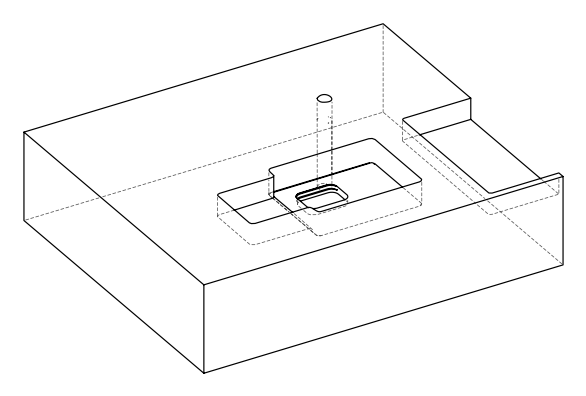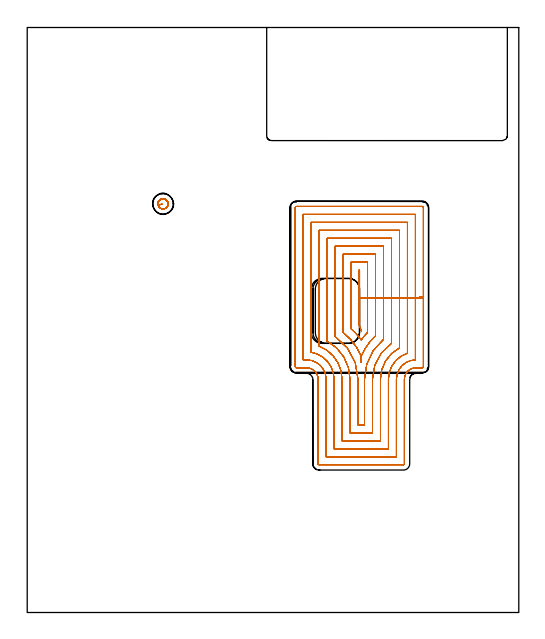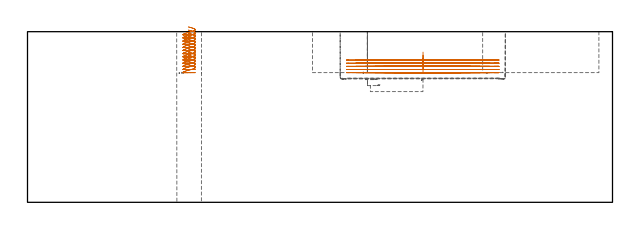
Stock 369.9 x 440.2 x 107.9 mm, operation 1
(PLAN: 8 operations, 7 tool changes, 255.8 min)
(1 MILL_OPEN_POCKET | POCKET_OPEN | NXT0201_009 | Follow Part, ap 2, ae 75% | 224.15 min | 891318 mm3)
(2 MILL_RECTANGULAR_POCKET | POCKET_RECTANGULAR_STRAIGHT | UGT0201_084 | Follow Part, ap 1.5, ae 75% | 26.18 min | 53907 mm3)
(3 MILL_RECTANGULAR_POCKET_1 | POCKET_RECTANGULAR_STRAIGHT_1 | UGT0201_010 | Follow Part, ap 4, ae 75% | 1.23 min | 12840 mm3)
(4 MILL_SLOT | SLOT_PARTIAL_RECTANGULAR | NXT0201_008 | Follow Part, ap 1.5, ae 75% | 3.15 min | 163 mm3)
(5 SPOT_DRILL | STEP1HOLE | NXT0321_9005460120000 | 0.03 min | 0 mm3)
(6 DRILL_BLIND_HOLE_INTO_CENTER | STEP1HOLE | UGT0301_185 | 0.05 min | 0 mm3)
(7 GUN_DRILL_THROUGH_HOLE | STEP1HOLE | UGT0307_002 | 0.52 min | 2274 mm3)
(8 SPADE_DRILL_TO_ENLARGE_THROUGH_HOLE | STEP1HOLE | UGT0306_006 | 0.46 min | 13150 mm3)
(TOOL NXT0201_009 | ENDMILL 8mm [2P460-0800-NA 1630] | D8 FL26 Z6)
(TOOL UGT0201_084 | End mill 6 mm | D6 R1 FL30 Z4)
(TOOL UGT0201_010 | End Mill 16 mm | D16 FL22 Z2)
(TOOL NXT0201_008 | ENDMILL 6mm [2P460-0600-NA 1630] | D6 FL26 Z6)
(TOOL NXT0321_9005460120000 | NC Spot Drill, 142deg, 12mm, Carbide, Uncoated | D12 PA142 FL30 Z2)
(TOOL UGT0301_185 | Twist Drill 6.3 mm | D6.3 PA118 FL61 Z2)
(TOOL UGT0307_002 | Gun Drill 6 mm | D6 PA130 FL24 Z1)
(TOOL UGT0306_006 | Spade Drill 15.5mm | D15.5 PA132 FL10 Z2)
(OP 1 MILL_OPEN_POCKET, part 2 of 2)
G0 X250.1 Y218.04 Z94.962
G1 Y236.672 Z89.969
Y257.6 F500.
X249.7
Y216.135
G2 X250.1 Y215.743 R56.6
G1 X251.451 Y211.84
X250.1 Y215.743
Y236.672
X256.1
Y263.6
X243.7
Y213.511
G2 X251.35 Y205.085 R50.6
X256.1 Y210.752 R50.6
G1 Y236.672
X262.1
Y269.6
X237.7
Y210.691
G2 X251.35 Y192.937 R44.6
G1 Y188.276
Y192.937
G2 X262.1 Y208.227 R44.6
G1 Y236.672
X268.1
Y275.6
X231.7
Y207.625
G2 X248.9 Y175.5 R38.6
G1 Y141.2
X253.8
Y175.5
G2 X268.1 Y205.491 R38.6
G1 Y236.672
X274.1
Y281.6
X225.7
Y204.233
G2 X242.9 Y175.5 R32.6
G1 Y135.2
X259.8
Y175.5
G2 X274.1 Y202.479 R32.6
G1 Y236.672
X280.1
Y287.6
X219.7
Y200.384
G2 X236.9 Y175.5 R26.6
G1 Y129.2
X265.8
Y175.5
G2 X280.1 Y199.085 R26.6
G1 Y236.672
X286.1
Y293.6
X213.7
Y195.817
G2 X230.9 Y175.5 R20.6
G1 Y123.2
X271.8
Y175.5
G2 X286.1 Y195.113 R20.6
G1 Y236.672
X292.1
Y299.6
X207.7
Y190.1
X210.3
G2 X224.9 Y175.5 R14.6
G1 Y117.2
X277.8
Y175.5
G2 X292.1 Y190.097 R14.6
G1 Y236.672
X298.1
Y304.6
G3 X297.1 Y305.6 R1.
G1 X202.7
G3 X201.7 Y304.6 R1.
G1 Y185.1
G3 X202.7 Y184.1 R1.
G1 X210.3
G2 X218.9 Y175.5 R8.6
G1 Y111.8
G3 X219.5 Y111.2 R0.6
G1 X283.2
G3 X283.8 Y111.8 R0.6
G1 Y175.5
G2 X292.4 Y184.1 R8.6
G1 X297.1
G3 X298.1 Y185.1 R1.
G1 Y236.672
Y237.672
X295.1 F250.
G0 X250.1 Y218.04 Z92.969
G1 Y236.672 Z87.977
Y257.6 F500.
X249.7
Y216.135
G2 X250.1 Y215.743 R56.6
G1 X251.451 Y211.84
X250.1 Y215.743
Y236.672
X256.1
Y263.6
X243.7
Y213.511
G2 X251.35 Y205.085 R50.6
X256.1 Y210.752 R50.6
G1 Y236.672
X262.1
Y269.6
X237.7
Y210.691
G2 X251.35 Y192.937 R44.6
G1 Y188.276
Y192.937
G2 X262.1 Y208.227 R44.6
G1 Y236.672
X268.1
Y275.6
X231.7
Y207.625
G2 X248.9 Y175.5 R38.6
G1 Y141.2
X253.8
Y175.5
G2 X268.1 Y205.491 R38.6
G1 Y236.672
X274.1
Y281.6
X225.7
Y204.233
G2 X242.9 Y175.5 R32.6
G1 Y135.2
X259.8
Y175.5
G2 X274.1 Y202.479 R32.6
G1 Y236.672
X280.1
Y287.6
X219.7
Y200.384
G2 X236.9 Y175.5 R26.6
G1 Y129.2
X265.8
Y175.5
G2 X280.1 Y199.085 R26.6
G1 Y236.672
X286.1
Y293.6
X213.7
Y195.817
G2 X230.9 Y175.5 R20.6
G1 Y123.2
X271.8
Y175.5
G2 X286.1 Y195.113 R20.6
G1 Y236.672
X292.1
Y299.6
X207.7
Y190.1
X210.3
G2 X224.9 Y175.5 R14.6
G1 Y117.2
X277.8
Y175.5
G2 X292.1 Y190.097 R14.6
G1 Y236.672
X298.1
Y304.6
G3 X297.1 Y305.6 R1.
G1 X202.7
G3 X201.7 Y304.6 R1.
G1 Y185.1
G3 X202.7 Y184.1 R1.
G1 X210.3
G2 X218.9 Y175.5 R8.6
G1 Y111.8
G3 X219.5 Y111.2 R0.6
G1 X283.2
G3 X283.8 Y111.8 R0.6
G1 Y175.5
G2 X292.4 Y184.1 R8.6
G1 X297.1
G3 X298.1 Y185.1 R1.
G1 Y236.672
Y237.672
X295.1 F250.
G0 X250.1 Y218.04 Z90.977
G1 Y236.672 Z85.985
Y257.6 F500.
X249.7
Y216.135
G2 X250.1 Y215.743 R56.6
G1 X251.451 Y211.84
X250.1 Y215.743
Y236.672
X256.1
Y263.6
X243.7
Y213.511
G2 X251.35 Y205.085 R50.6
X256.1 Y210.752 R50.6
G1 Y236.672
X262.1
Y269.6
X237.7
Y210.691
G2 X251.35 Y192.937 R44.6
G1 Y188.276
Y192.937
G2 X262.1 Y208.227 R44.6
G1 Y236.672
X268.1
Y275.6
X231.7
Y207.625
G2 X248.9 Y175.5 R38.6
G1 Y141.2
X253.8
Y175.5
G2 X268.1 Y205.491 R38.6
G1 Y236.672
X274.1
Y281.6
X225.7
Y204.233
G2 X242.9 Y175.5 R32.6
G1 Y135.2
X259.8
Y175.5
G2 X274.1 Y202.479 R32.6
G1 Y236.672
X280.1
Y287.6
X219.7
Y200.384
G2 X236.9 Y175.5 R26.6
G1 Y129.2
X265.8
Y175.5
G2 X280.1 Y199.085 R26.6
G1 Y236.672
X286.1
Y293.6
X213.7
Y195.817
G2 X230.9 Y175.5 R20.6
G1 Y123.2
X271.8
Y175.5
G2 X286.1 Y195.113 R20.6
G1 Y236.672
X292.1
Y299.6
X207.7
Y190.1
X210.3
G2 X224.9 Y175.5 R14.6
G1 Y117.2
X277.8
Y175.5
G2 X292.1 Y190.097 R14.6
G1 Y236.672
X298.1
Y304.6
G3 X297.1 Y305.6 R1.
G1 X202.7
G3 X201.7 Y304.6 R1.
G1 Y185.1
G3 X202.7 Y184.1 R1.
G1 X210.3
G2 X218.9 Y175.5 R8.6
G1 Y111.8
G3 X219.5 Y111.2 R0.6
G1 X283.2
G3 X283.8 Y111.8 R0.6
G1 Y175.5
G2 X292.4 Y184.1 R8.6
G1 X297.1
G3 X298.1 Y185.1 R1.
G1 Y236.672
Y237.672
X295.1 F250.
G0 X250.1 Y218.04 Z88.985
G1 Y236.672 Z83.992
Y257.6 F500.
X249.7
Y216.135
G2 X250.1 Y215.743 R56.6
G1 X251.451 Y211.84
X250.1 Y215.743
Y236.672
X256.1
Y263.6
X243.7
Y213.511
G2 X251.35 Y205.085 R50.6
X256.1 Y210.752 R50.6
G1 Y236.672
X262.1
Y269.6
X237.7
Y210.691
G2 X251.35 Y192.937 R44.6
G1 Y188.276
Y192.937
G2 X262.1 Y208.227 R44.6
G1 Y236.672
X268.1
Y275.6
X231.7
Y207.625
G2 X248.9 Y175.5 R38.6
G1 Y141.2
X253.8
Y175.5
G2 X268.1 Y205.491 R38.6
G1 Y236.672
X274.1
Y281.6
X225.7
Y204.233
G2 X242.9 Y175.5 R32.6
G1 Y135.2
X259.8
Y175.5
G2 X274.1 Y202.479 R32.6
G1 Y236.672
X280.1
Y287.6
X219.7
Y200.384
G2 X236.9 Y175.5 R26.6
G1 Y129.2
X265.8
Y175.5
G2 X280.1 Y199.085 R26.6
G1 Y236.672
X286.1
Y293.6
X213.7
Y195.817
G2 X230.9 Y175.5 R20.6
G1 Y123.2
X271.8
Y175.5
G2 X286.1 Y195.113 R20.6
G1 Y236.672
X292.1
Y299.6
X207.7
Y190.1
X210.3
G2 X224.9 Y175.5 R14.6
G1 Y117.2
X277.8
Y175.5
G2 X292.1 Y190.097 R14.6
G1 Y236.672
X298.1
Y304.6
G3 X297.1 Y305.6 R1.
G1 X202.7
G3 X201.7 Y304.6 R1.
G1 Y185.1
G3 X202.7 Y184.1 R1.
G1 X210.3
G2 X218.9 Y175.5 R8.6
G1 Y111.8
G3 X219.5 Y111.2 R0.6
G1 X283.2
G3 X283.8 Y111.8 R0.6
G1 Y175.5
G2 X292.4 Y184.1 R8.6
G1 X297.1
G3 X298.1 Y185.1 R1.
G1 Y236.672
Y237.672
X295.1 F250.
G0 X250.1 Y218.04 Z86.992
G1 Y236.672 Z82.
Y257.6 F500.
X249.7
Y216.135
G2 X250.1 Y215.743 R56.6
G1 X251.451 Y211.84
X250.1 Y215.743
Y236.672
X256.1
Y263.6
X243.7
Y213.511
G2 X251.35 Y205.085 R50.6
X256.1 Y210.752 R50.6
G1 Y236.672
X262.1
Y269.6
X237.7
Y210.691
G2 X251.35 Y192.937 R44.6
G1 Y188.276
Y192.937
G2 X262.1 Y208.227 R44.6
G1 Y236.672
X268.1
Y275.6
X231.7
Y207.625
G2 X248.9 Y175.5 R38.6
G1 Y141.2
X253.8
Y175.5
G2 X268.1 Y205.491 R38.6
G1 Y236.672
X274.1
Y281.6
X225.7
Y204.233
G2 X242.9 Y175.5 R32.6
G1 Y135.2
X259.8
Y175.5
G2 X274.1 Y202.479 R32.6
G1 Y236.672
X280.1
Y287.6
X219.7
Y200.384
G2 X236.9 Y175.5 R26.6
G1 Y129.2
X265.8
Y175.5
G2 X280.1 Y199.085 R26.6
G1 Y236.672
X286.1
Y293.6
X213.7
Y195.817
G2 X230.9 Y175.5 R20.6
G1 Y123.2
X271.8
Y175.5
G2 X286.1 Y195.113 R20.6
G1 Y236.672
X292.1
Y299.6
X207.7
Y190.1
X210.3
G2 X224.9 Y175.5 R14.6
G1 Y117.2
X277.8
Y175.5
G2 X292.1 Y190.097 R14.6
G1 Y236.672
X298.1
Y304.6
G3 X297.1 Y305.6 R1.
G1 X202.7
G3 X201.7 Y304.6 R1.
G1 Y185.1
G3 X202.7 Y184.1 R1.
G1 X210.3
G2 X218.9 Y175.5 R8.6
G1 Y111.8
G3 X219.5 Y111.2 R0.6
G1 X283.2
G3 X283.8 Y111.8 R0.6
G1 Y175.5
G2 X292.4 Y184.1 R8.6
G1 X297.1
G3 X298.1 Y185.1 R1.
G1 Y236.672
Y237.672
X295.1 F250.
G0 Z117.9
X101.724 Y303.683
Z110.9
G1 X102.004 Y303.65 Z110.824
X102.396 Z110.719
X102.907 Y303.71 Z110.581
X103.405 Y303.838 Z110.443
X103.882 Y304.031 Z110.306
X104.329 Y304.286 Z110.168
X104.738 Y304.598 Z110.03
X105.102 Y304.962 Z109.892
X105.414 Y305.371 Z109.754
X105.669 Y305.818 Z109.616
X105.862 Y306.295 Z109.479
X105.99 Y306.793 Z109.341
X106.05 Y307.304 Z109.203
Y307.5 Z109.15
Y307.696 Z109.098
X105.99 Y308.207 Z108.96
X105.862 Y308.705 Z108.822
X105.669 Y309.182 Z108.684
X105.414 Y309.629 Z108.546
X105.102 Y310.038 Z108.409
X104.738 Y310.402 Z108.271
X104.329 Y310.714 Z108.133
X103.882 Y310.969 Z107.995
X103.405 Y311.162 Z107.857
X102.907 Y311.29 Z107.719
X102.396 Y311.35 Z107.582
X102.004 Z107.476
X101.493 Y311.29 Z107.339
X100.995 Y311.162 Z107.201
X100.518 Y310.969 Z107.063
X100.071 Y310.714 Z106.925
X99.662 Y310.402 Z106.787
X99.298 Y310.038 Z106.649
X98.986 Y309.629 Z106.512
X98.731 Y309.182 Z106.374
X98.538 Y308.705 Z106.236
X98.41 Y308.207 Z106.098
X98.35 Y307.696 Z105.96
Y307.5 Z105.908
G3 X102.2 Y303.65 R3.85 F500.
X98.35 Y307.5 R-3.85
X98.479 Y306.511 R3.85
G1 X101.379 Y307.282 F250.
G0 X101.724 Y303.683 Z108.908
G1 X102.004 Y303.65 Z108.832
X102.396 Z108.727
X102.907 Y303.71 Z108.589
X103.405 Y303.838 Z108.451
X103.882 Y304.031 Z108.313
X104.329 Y304.286 Z108.175
X104.738 Y304.598 Z108.038
X105.102 Y304.962 Z107.9
X105.414 Y305.371 Z107.762
X105.669 Y305.818 Z107.624
X105.862 Y306.295 Z107.486
X105.99 Y306.793 Z107.348
X106.05 Y307.304 Z107.211
Y307.5 Z107.158
Y307.696 Z107.105
X105.99 Y308.207 Z106.968
X105.862 Y308.705 Z106.83
X105.669 Y309.182 Z106.692
X105.414 Y309.629 Z106.554
X105.102 Y310.038 Z106.416
X104.738 Y310.402 Z106.278
X104.329 Y310.714 Z106.141
X103.882 Y310.969 Z106.003
X103.405 Y311.162 Z105.865
X102.907 Y311.29 Z105.727
X102.396 Y311.35 Z105.589
X102.004 Z105.484
X101.493 Y311.29 Z105.346
X100.995 Y311.162 Z105.208
X100.518 Y310.969 Z105.071
X100.071 Y310.714 Z104.933
X99.662 Y310.402 Z104.795
X99.298 Y310.038 Z104.657
X98.986 Y309.629 Z104.519
X98.731 Y309.182 Z104.381
X98.538 Y308.705 Z104.244
X98.41 Y308.207 Z104.106
X98.35 Y307.696 Z103.968
Y307.5 Z103.915
G3 X102.2 Y303.65 R3.85 F500.
X98.35 Y307.5 R-3.85
X98.479 Y306.511 R3.85
G1 X101.379 Y307.282 F250.
G0 X101.724 Y303.683 Z106.915
G1 X102.004 Y303.65 Z106.84
X102.396 Z106.735
X102.907 Y303.71 Z106.597
X103.405 Y303.838 Z106.459
X103.882 Y304.031 Z106.321
X104.329 Y304.286 Z106.183
X104.738 Y304.598 Z106.045
X105.102 Y304.962 Z105.908
X105.414 Y305.371 Z105.77
X105.669 Y305.818 Z105.632
X105.862 Y306.295 Z105.494
X105.99 Y306.793 Z105.356
X106.05 Y307.304 Z105.218
Y307.5 Z105.166
Y307.696 Z105.113
X105.99 Y308.207 Z104.975
X105.862 Y308.705 Z104.837
X105.669 Y309.182 Z104.7
X105.414 Y309.629 Z104.562
X105.102 Y310.038 Z104.424
X104.738 Y310.402 Z104.286
X104.329 Y310.714 Z104.148
X103.882 Y310.969 Z104.01
X103.405 Y311.162 Z103.873
X102.907 Y311.29 Z103.735
X102.396 Y311.35 Z103.597
X102.004 Z103.492
X101.493 Y311.29 Z103.354
X100.995 Y311.162 Z103.216
X100.518 Y310.969 Z103.078
X100.071 Y310.714 Z102.94
X99.662 Y310.402 Z102.803
X99.298 Y310.038 Z102.665
X98.986 Y309.629 Z102.527
X98.731 Y309.182 Z102.389
X98.538 Y308.705 Z102.251
X98.41 Y308.207 Z102.113
X98.35 Y307.696 Z101.976
Y307.5 Z101.923
G3 X102.2 Y303.65 R3.85 F500.
X98.35 Y307.5 R-3.85
X98.479 Y306.511 R3.85
G1 X101.379 Y307.282 F250.
G0 X101.724 Y303.683 Z104.923
G1 X102.004 Y303.65 Z104.847
X102.396 Z104.742
X102.907 Y303.71 Z104.604
X103.405 Y303.838 Z104.467
X103.882 Y304.031 Z104.329
X104.329 Y304.286 Z104.191
X104.738 Y304.598 Z104.053
X105.102 Y304.962 Z103.915
X105.414 Y305.371 Z103.777
X105.669 Y305.818 Z103.64
X105.862 Y306.295 Z103.502
X105.99 Y306.793 Z103.364
X106.05 Y307.304 Z103.226
Y307.5 Z103.173
Y307.696 Z103.121
X105.99 Y308.207 Z102.983
X105.862 Y308.705 Z102.845
X105.669 Y309.182 Z102.707
X105.414 Y309.629 Z102.57
X105.102 Y310.038 Z102.432
X104.738 Y310.402 Z102.294
X104.329 Y310.714 Z102.156
X103.882 Y310.969 Z102.018
X103.405 Y311.162 Z101.88
X102.907 Y311.29 Z101.743
X102.396 Y311.35 Z101.605
X102.004 Z101.499
X101.493 Y311.29 Z101.362
X100.995 Y311.162 Z101.224
X100.518 Y310.969 Z101.086
X100.071 Y310.714 Z100.948
X99.662 Y310.402 Z100.81
X99.298 Y310.038 Z100.672
X98.986 Y309.629 Z100.535
X98.731 Y309.182 Z100.397
X98.538 Y308.705 Z100.259
X98.41 Y308.207 Z100.121
X98.35 Y307.696 Z99.983
Y307.5 Z99.931
G3 X102.2 Y303.65 R3.85 F500.
X98.35 Y307.5 R-3.85
X98.479 Y306.511 R3.85
G1 X101.379 Y307.282 F250.
G0 X101.724 Y303.683 Z102.931
G1 X102.004 Y303.65 Z102.855
X102.396 Z102.75
X102.907 Y303.71 Z102.612
X103.405 Y303.838 Z102.474
X103.882 Y304.031 Z102.336
X104.329 Y304.286 Z102.199
X104.738 Y304.598 Z102.061
X105.102 Y304.962 Z101.923
X105.414 Y305.371 Z101.785
X105.669 Y305.818 Z101.647
X105.862 Y306.295 Z101.509
X105.99 Y306.793 Z101.372
X106.05 Y307.304 Z101.234
Y307.5 Z101.181
Y307.696 Z101.129
X105.99 Y308.207 Z100.991
X105.862 Y308.705 Z100.853
X105.669 Y309.182 Z100.715
X105.414 Y309.629 Z100.577
X105.102 Y310.038 Z100.439
X104.738 Y310.402 Z100.302
X104.329 Y310.714 Z100.164
X103.882 Y310.969 Z100.026
X103.405 Y311.162 Z99.888
X102.907 Y311.29 Z99.75
X102.396 Y311.35 Z99.612
X102.004 Z99.507
X101.493 Y311.29 Z99.369
X100.995 Y311.162 Z99.232
X100.518 Y310.969 Z99.094
X100.071 Y310.714 Z98.956
X99.662 Y310.402 Z98.818
X99.298 Y310.038 Z98.68
X98.986 Y309.629 Z98.542
X98.731 Y309.182 Z98.405
X98.538 Y308.705 Z98.267
X98.41 Y308.207 Z98.129
X98.35 Y307.696 Z97.991
Y307.5 Z97.938
G3 X102.2 Y303.65 R3.85 F500.
X98.35 Y307.5 R-3.85
X98.479 Y306.511 R3.85
G1 X101.379 Y307.282 F250.
G0 X101.724 Y303.683 Z100.938
G1 X102.004 Y303.65 Z100.863
X102.396 Z100.758
X102.907 Y303.71 Z100.62
X103.405 Y303.838 Z100.482
X103.882 Y304.031 Z100.344
X104.329 Y304.286 Z100.206
X104.738 Y304.598 Z100.068
X105.102 Y304.962 Z99.931
X105.414 Y305.371 Z99.793
X105.669 Y305.818 Z99.655
X105.862 Y306.295 Z99.517
X105.99 Y306.793 Z99.379
X106.05 Y307.304 Z99.241
Y307.5 Z99.189
Y307.696 Z99.136
X105.99 Y308.207 Z98.998
X105.862 Y308.705 Z98.861
X105.669 Y309.182 Z98.723
X105.414 Y309.629 Z98.585
X105.102 Y310.038 Z98.447
X104.738 Y310.402 Z98.309
X104.329 Y310.714 Z98.171
X103.882 Y310.969 Z98.034
X103.405 Y311.162 Z97.896
X102.907 Y311.29 Z97.758
X102.396 Y311.35 Z97.62
X102.004 Z97.515
X101.493 Y311.29 Z97.377
X100.995 Y311.162 Z97.239
X100.518 Y310.969 Z97.101
X100.071 Y310.714 Z96.964
X99.662 Y310.402 Z96.826
X99.298 Y310.038 Z96.688
X98.986 Y309.629 Z96.55
X98.731 Y309.182 Z96.412
X98.538 Y308.705 Z96.274
X98.41 Y308.207 Z96.137
X98.35 Y307.696 Z95.999
Y307.5 Z95.946
G3 X102.2 Y303.65 R3.85 F500.
X98.35 Y307.5 R-3.85
X98.479 Y306.511 R3.85
G1 X101.379 Y307.282 F250.
G0 X101.724 Y303.683 Z98.946
G1 X102.004 Y303.65 Z98.871
X102.396 Z98.765
X102.907 Y303.71 Z98.627
X103.405 Y303.838 Z98.49
X103.882 Y304.031 Z98.352
X104.329 Y304.286 Z98.214
X104.738 Y304.598 Z98.076
X105.102 Y304.962 Z97.938
X105.414 Y305.371 Z97.8
X105.669 Y305.818 Z97.663
X105.862 Y306.295 Z97.525
X105.99 Y306.793 Z97.387
X106.05 Y307.304 Z97.249
Y307.5 Z97.197
Y307.696 Z97.144
X105.99 Y308.207 Z97.006
X105.862 Y308.705 Z96.868
X105.669 Y309.182 Z96.73
X105.414 Y309.629 Z96.593
X105.102 Y310.038 Z96.455
X104.738 Y310.402 Z96.317
X104.329 Y310.714 Z96.179
X103.882 Y310.969 Z96.041
X103.405 Y311.162 Z95.903
X102.907 Y311.29 Z95.766
X102.396 Y311.35 Z95.628
X102.004 Z95.523
X101.493 Y311.29 Z95.385
X100.995 Y311.162 Z95.247
X100.518 Y310.969 Z95.109
X100.071 Y310.714 Z94.971
X99.662 Y310.402 Z94.833
X99.298 Y310.038 Z94.696
X98.986 Y309.629 Z94.558
X98.731 Y309.182 Z94.42
X98.538 Y308.705 Z94.282
X98.41 Y308.207 Z94.144
X98.35 Y307.696 Z94.006
Y307.5 Z93.954
G3 X102.2 Y303.65 R3.85 F500.
X98.35 Y307.5 R-3.85
X98.479 Y306.511 R3.85
G1 X101.379 Y307.282 F250.
G0 X101.724 Y303.683 Z96.954
G1 X102.004 Y303.65 Z96.878
X102.396 Z96.773
X102.907 Y303.71 Z96.635
X103.405 Y303.838 Z96.497
X103.882 Y304.031 Z96.36
X104.329 Y304.286 Z96.222
X104.738 Y304.598 Z96.084
X105.102 Y304.962 Z95.946
X105.414 Y305.371 Z95.808
X105.669 Y305.818 Z95.67
X105.862 Y306.295 Z95.533
X105.99 Y306.793 Z95.395
X106.05 Y307.304 Z95.257
Y307.5 Z95.204
Y307.696 Z95.152
X105.99 Y308.207 Z95.014
X105.862 Y308.705 Z94.876
X105.669 Y309.182 Z94.738
X105.414 Y309.629 Z94.6
X105.102 Y310.038 Z94.462
X104.738 Y310.402 Z94.325
X104.329 Y310.714 Z94.187
X103.882 Y310.969 Z94.049
X103.405 Y311.162 Z93.911
X102.907 Y311.29 Z93.773
X102.396 Y311.35 Z93.635
X102.004 Z93.53
X101.493 Y311.29 Z93.392
X100.995 Y311.162 Z93.255
X100.518 Y310.969 Z93.117
X100.071 Y310.714 Z92.979
X99.662 Y310.402 Z92.841
X99.298 Y310.038 Z92.703
X98.986 Y309.629 Z92.565
X98.731 Y309.182 Z92.428
X98.538 Y308.705 Z92.29
X98.41 Y308.207 Z92.152
X98.35 Y307.696 Z92.014
Y307.5 Z91.962
G3 X102.2 Y303.65 R3.85 F500.
X98.35 Y307.5 R-3.85
X98.479 Y306.511 R3.85
G1 X101.379 Y307.282 F250.
G0 X101.724 Y303.683 Z94.962
G1 X102.004 Y303.65 Z94.886
X102.396 Z94.781
X102.907 Y303.71 Z94.643
X103.405 Y303.838 Z94.505
X103.882 Y304.031 Z94.367
X104.329 Y304.286 Z94.229
X104.738 Y304.598 Z94.092
X105.102 Y304.962 Z93.954
X105.414 Y305.371 Z93.816
X105.669 Y305.818 Z93.678
X105.862 Y306.295 Z93.54
X105.99 Y306.793 Z93.402
X106.05 Y307.304 Z93.265
Y307.5 Z93.212
Y307.696 Z93.159
X105.99 Y308.207 Z93.022
X105.862 Y308.705 Z92.884
X105.669 Y309.182 Z92.746
X105.414 Y309.629 Z92.608
X105.102 Y310.038 Z92.47
X104.738 Y310.402 Z92.332
X104.329 Y310.714 Z92.195
X103.882 Y310.969 Z92.057
X103.405 Y311.162 Z91.919
X102.907 Y311.29 Z91.781
X102.396 Y311.35 Z91.643
X102.004 Z91.538
X101.493 Y311.29 Z91.4
X100.995 Y311.162 Z91.262
X100.518 Y310.969 Z91.124
X100.071 Y310.714 Z90.987
X99.662 Y310.402 Z90.849
X99.298 Y310.038 Z90.711
X98.986 Y309.629 Z90.573
X98.731 Y309.182 Z90.435
X98.538 Y308.705 Z90.297
X98.41 Y308.207 Z90.16
X98.35 Y307.696 Z90.022
Y307.5 Z89.969
G3 X102.2 Y303.65 R3.85 F500.
X98.35 Y307.5 R-3.85
X98.479 Y306.511 R3.85
G1 X101.379 Y307.282 F250.
G0 X101.724 Y303.683 Z92.969
G1 X102.004 Y303.65 Z92.894
X102.396 Z92.788
X102.907 Y303.71 Z92.651
X103.405 Y303.838 Z92.513
X103.882 Y304.031 Z92.375
X104.329 Y304.286 Z92.237
X104.738 Y304.598 Z92.099
X105.102 Y304.962 Z91.961
X105.414 Y305.371 Z91.824
X105.669 Y305.818 Z91.686
X105.862 Y306.295 Z91.548
X105.99 Y306.793 Z91.41
X106.05 Y307.304 Z91.272
Y307.5 Z91.22
Y307.696 Z91.167
X105.99 Y308.207 Z91.029
X105.862 Y308.705 Z90.891
X105.669 Y309.182 Z90.754
X105.414 Y309.629 Z90.616
X105.102 Y310.038 Z90.478
X104.738 Y310.402 Z90.34
X104.329 Y310.714 Z90.202
X103.882 Y310.969 Z90.064
X103.405 Y311.162 Z89.927
X102.907 Y311.29 Z89.789
X102.396 Y311.35 Z89.651
X102.004 Z89.546
X101.493 Y311.29 Z89.408
X100.995 Y311.162 Z89.27
X100.518 Y310.969 Z89.132
X100.071 Y310.714 Z88.994
X99.662 Y310.402 Z88.857
X99.298 Y310.038 Z88.719
X98.986 Y309.629 Z88.581
X98.731 Y309.182 Z88.443
X98.538 Y308.705 Z88.305
X98.41 Y308.207 Z88.167
X98.35 Y307.696 Z88.029
Y307.5 Z87.977
G3 X102.2 Y303.65 R3.85 F500.
X98.35 Y307.5 R-3.85
X98.479 Y306.511 R3.85
G1 X101.379 Y307.282 F250.
G0 X101.724 Y303.683 Z90.977
G1 X102.004 Y303.65 Z90.901
X102.396 Z90.796
X102.907 Y303.71 Z90.658
X103.405 Y303.838 Z90.52
X103.882 Y304.031 Z90.383
X104.329 Y304.286 Z90.245
X104.738 Y304.598 Z90.107
X105.102 Y304.962 Z89.969
X105.414 Y305.371 Z89.831
X105.669 Y305.818 Z89.693
X105.862 Y306.295 Z89.556
X105.99 Y306.793 Z89.418
X106.05 Y307.304 Z89.28
Y307.5 Z89.227
Y307.696 Z89.175
X105.99 Y308.207 Z89.037
X105.862 Y308.705 Z88.899
X105.669 Y309.182 Z88.761
X105.414 Y309.629 Z88.623
X105.102 Y310.038 Z88.486
X104.738 Y310.402 Z88.348
X104.329 Y310.714 Z88.21
X103.882 Y310.969 Z88.072
X103.405 Y311.162 Z87.934
X102.907 Y311.29 Z87.796
X102.396 Y311.35 Z87.659
X102.004 Z87.553
X101.493 Y311.29 Z87.416
X100.995 Y311.162 Z87.278
X100.518 Y310.969 Z87.14
X100.071 Y310.714 Z87.002
X99.662 Y310.402 Z86.864
X99.298 Y310.038 Z86.726
X98.986 Y309.629 Z86.589
X98.731 Y309.182 Z86.451
X98.538 Y308.705 Z86.313
X98.41 Y308.207 Z86.175
X98.35 Y307.696 Z86.037
Y307.5 Z85.985
G3 X102.2 Y303.65 R3.85 F500.
X98.35 Y307.5 R-3.85
X98.479 Y306.511 R3.85
G1 X101.379 Y307.282 F250.
G0 X101.724 Y303.683 Z88.985
G1 X102.004 Y303.65 Z88.909
X102.396 Z88.804
X102.907 Y303.71 Z88.666
X103.405 Y303.838 Z88.528
X103.882 Y304.031 Z88.39
X104.329 Y304.286 Z88.252
X104.738 Y304.598 Z88.115
X105.102 Y304.962 Z87.977
X105.414 Y305.371 Z87.839
X105.669 Y305.818 Z87.701
X105.862 Y306.295 Z87.563
X105.99 Y306.793 Z87.425
X106.05 Y307.304 Z87.288
Y307.5 Z87.235
Y307.696 Z87.182
X105.99 Y308.207 Z87.045
X105.862 Y308.705 Z86.907
X105.669 Y309.182 Z86.769
X105.414 Y309.629 Z86.631
X105.102 Y310.038 Z86.493
X104.738 Y310.402 Z86.355
X104.329 Y310.714 Z86.218
X103.882 Y310.969 Z86.08
X103.405 Y311.162 Z85.942
X102.907 Y311.29 Z85.804
X102.396 Y311.35 Z85.666
X102.004 Z85.561
X101.493 Y311.29 Z85.423
X100.995 Y311.162 Z85.285
X100.518 Y310.969 Z85.148
X100.071 Y310.714 Z85.01
X99.662 Y310.402 Z84.872
X99.298 Y310.038 Z84.734
X98.986 Y309.629 Z84.596
X98.731 Y309.182 Z84.458
X98.538 Y308.705 Z84.321
X98.41 Y308.207 Z84.183
X98.35 Y307.696 Z84.045
Y307.5 Z83.992
G3 X102.2 Y303.65 R3.85 F500.
X98.35 Y307.5 R-3.85
X98.479 Y306.511 R3.85
G1 X101.379 Y307.282 F250.
G0 X101.724 Y303.683 Z86.992
G1 X102.004 Y303.65 Z86.917
X102.396 Z86.812
X102.907 Y303.71 Z86.674
X103.405 Y303.838 Z86.536
X103.882 Y304.031 Z86.398
X104.329 Y304.286 Z86.26
X104.738 Y304.598 Z86.122
X105.102 Y304.962 Z85.985
X105.414 Y305.371 Z85.847
X105.669 Y305.818 Z85.709
X105.862 Y306.295 Z85.571
X105.99 Y306.793 Z85.433
X106.05 Y307.304 Z85.295
Y307.5 Z85.243
Y307.696 Z85.19
X105.99 Y308.207 Z85.052
X105.862 Y308.705 Z84.914
X105.669 Y309.182 Z84.777
X105.414 Y309.629 Z84.639
X105.102 Y310.038 Z84.501
X104.738 Y310.402 Z84.363
X104.329 Y310.714 Z84.225
X103.882 Y310.969 Z84.087
X103.405 Y311.162 Z83.95
X102.907 Y311.29 Z83.812
X102.396 Y311.35 Z83.674
X102.004 Z83.569
X101.493 Y311.29 Z83.431
X100.995 Y311.162 Z83.293
X100.518 Y310.969 Z83.155
X100.071 Y310.714 Z83.017
X99.662 Y310.402 Z82.88
X99.298 Y310.038 Z82.742
X98.986 Y309.629 Z82.604
X98.731 Y309.182 Z82.466
X98.538 Y308.705 Z82.328
X98.41 Y308.207 Z82.19
X98.35 Y307.696 Z82.053
Y307.5 Z82.
G3 X102.2 Y303.65 R3.85 F500.
X98.35 Y307.5 R-3.85
X98.479 Y306.511 R3.85
G1 X101.379 Y307.282 F250.
G0 Z117.9
M5
M2
